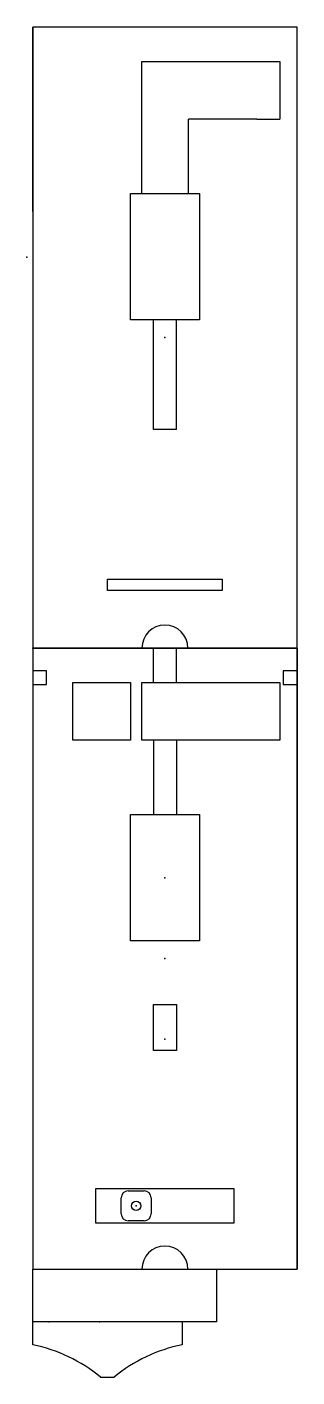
# Model space of a CAD drawing. Header units: millimetres. Extents: x 0 to 118, y -487 to 100.
import ezdxf

# ---------------------------------------------------------------- set-up
doc = ezdxf.new("R2010")
doc.units = ezdxf.units.MM
doc.header["$MEASUREMENT"] = 0
doc.layers.add('6MM wood v1_Sketch1', color=7, linetype='Continuous')

msp = doc.modelspace()

# ---------------------------------------------------------------- linework, layer by layer
at = {"layer": '6MM wood v1_Sketch1'}
for p, q in [((117.5, 100), (2.5, 100)), ((2.5, 20), (2.5, 100)), ((2.5, 20), (2.5, 100)), ((2.5, 19.75), (2.5, 100)), ((2.5, 100), (2.5, -170)), ((117.5, -170), (117.5, 100)), ((50, 85), (57, 85)), ((50, 27.65), (50, 85)), ((50, 85), (110, 85)), ((50, 85), (100, 85)), ((50, 60), (50, 85)), ((110, 85), (110, 60)), ((100, 60), (70.35, 60)), ((70.35, 27.65), (70.35, 60)), ((100, 60), (110, 60)), ((45, -27.35), (45, 27.65)), ((45, 27.65), (75, 27.65)), ((75, 27.65), (75, -27.35)), ((75, -27.35), (45, -27.35)), ((55, -55), (55, -27.35)), ((65, -75), (65, -27.35)), ((55, -75), (55, -55)), ((55, -75), (55, -65)), ((65, -75), (55, -75)), ((65, -75), (55, -75)), ((65, -75), (55, -75)), ((35, -145), (35, -140)), ((35, -140), (85, -140)), ((85, -140), (85, -145)), ((85, -145), (35, -145)), ((2.5, -170), (2.5, -440)), ((117.5, -170), (2.5, -170)), ((2.5, -170), (117.5, -170)), ((55, -185), (55, -170)), ((65, -185), (65, -170)), ((117.5, -170), (117.5, -440)), ((117.5, -440), (117.5, -170)), ((117.5, -170), (117.5, -182.9)), ((8.5, -179.9), (2.5, -179.9)), ((8.5, -185.9), (8.5, -179.9)), ((111.5, -179.9), (111.5, -185.9)), ((117.5, -179.9), (111.5, -179.9)), ((117.5, -179.9), (111.5, -179.9)), ((111.5, -179.9), (111.5, -185.9)), ((2.5, -185.9), (8.5, -185.9)), ((20, -185), (45, -185)), ((20, -210), (20, -185)), ((45, -185), (45, -210)), ((50, -185), (57, -185)), ((50, -210), (50, -185)), ((50, -185), (110, -185)), ((50, -185), (100, -185)), ((110, -185), (110, -210)), ((111.5, -185.9), (117.5, -185.9)), ((111.5, -185.9), (117.5, -185.9)), ((45, -210), (20, -210)), ((100, -210), (50, -210)), ((55, -210), (55, -242.35)), ((65, -210), (65, -242.35)), ((110, -210), (100, -210)), ((110, -210), (100, -210)), ((45, -297.35), (45, -242.35)), ((45, -242.35), (75, -242.35)), ((75, -242.35), (75, -297.35)), ((75, -297.35), (45, -297.35)), ((55, -345), (55, -325)), ((55, -325), (65, -325)), ((65, -325), (65, -345)), ((55, -345), (55, -335)), ((65, -335), (65, -345)), ((65, -345), (55, -345)), ((65, -345), (55, -345)), ((30, -420), (30, -405)), ((30, -405), (90, -405)), ((41, -416), (41, -409)), ((44, -406), (51, -406)), ((54, -409), (54, -416)), ((90, -405), (90, -420)), ((90, -420), (30, -420)), ((51, -419), (44, -419)), ((2.5, -463), (2.5, -440)), ((2.5, -440), (117.5, -440)), ((2.5, -440), (82.5, -440)), ((82.5, -440), (82.5, -463)), ((82.5, -463), (2.5, -463)), ((2.5, -472.94), (2.5, -463)), ((51.5, -463), (31.5, -463)), ((67.46, -463), (67.46, -472.93)), ((67.46, -463), (67.46, -472.93)), ((31.96, -486.93), (37.96, -486.93))]:
    msp.add_line(p, q, dxfattribs=at)
msp.add_circle((47.5, -412.5), 2, dxfattribs=at)
for centre, radius, start, end in [((60, -170), 10, 360, 180), ((44, -409), 3, 90, 180), ((51, -409), 3, 0, 90), ((44, -416), 3, 180, 270), ((51, -416), 3, 270, 0), ((60, -440), 10, 0, 180), ((-11.06, -539.49), 67.92, 50.70214, 78.48506), ((-11.06, -539.49), 67.92, 50.70214, 78.48506), ((-11.06, -539.49), 67.92, 50.70214, 78.48506), ((-11.06, -539.49), 67.92, 50.70214, 78.48506), ((80.97, -539.49), 67.92, 101.47795, 129.29786), ((80.97, -539.49), 67.92, 101.47795, 129.29786)]:
    msp.add_arc(centre, radius, start, end, dxfattribs=at)
for p in [(0, 0), (60, -35), (60, -35), (60, -35), (2.5, -170), (60, -269.85), (60, -305), (60, -305), (60, -305), (60, -340), (47.5, -412.5), (2.5, -463), (2.5, -463), (9.5, -463), (9.5, -463), (9.5, -463), (9.5, -463), (31.5, -463), (31.5, -463), (31.5, -463), (31.5, -463)]:
    msp.add_point(p, dxfattribs=at)

doc.saveas('drawing.dxf')
